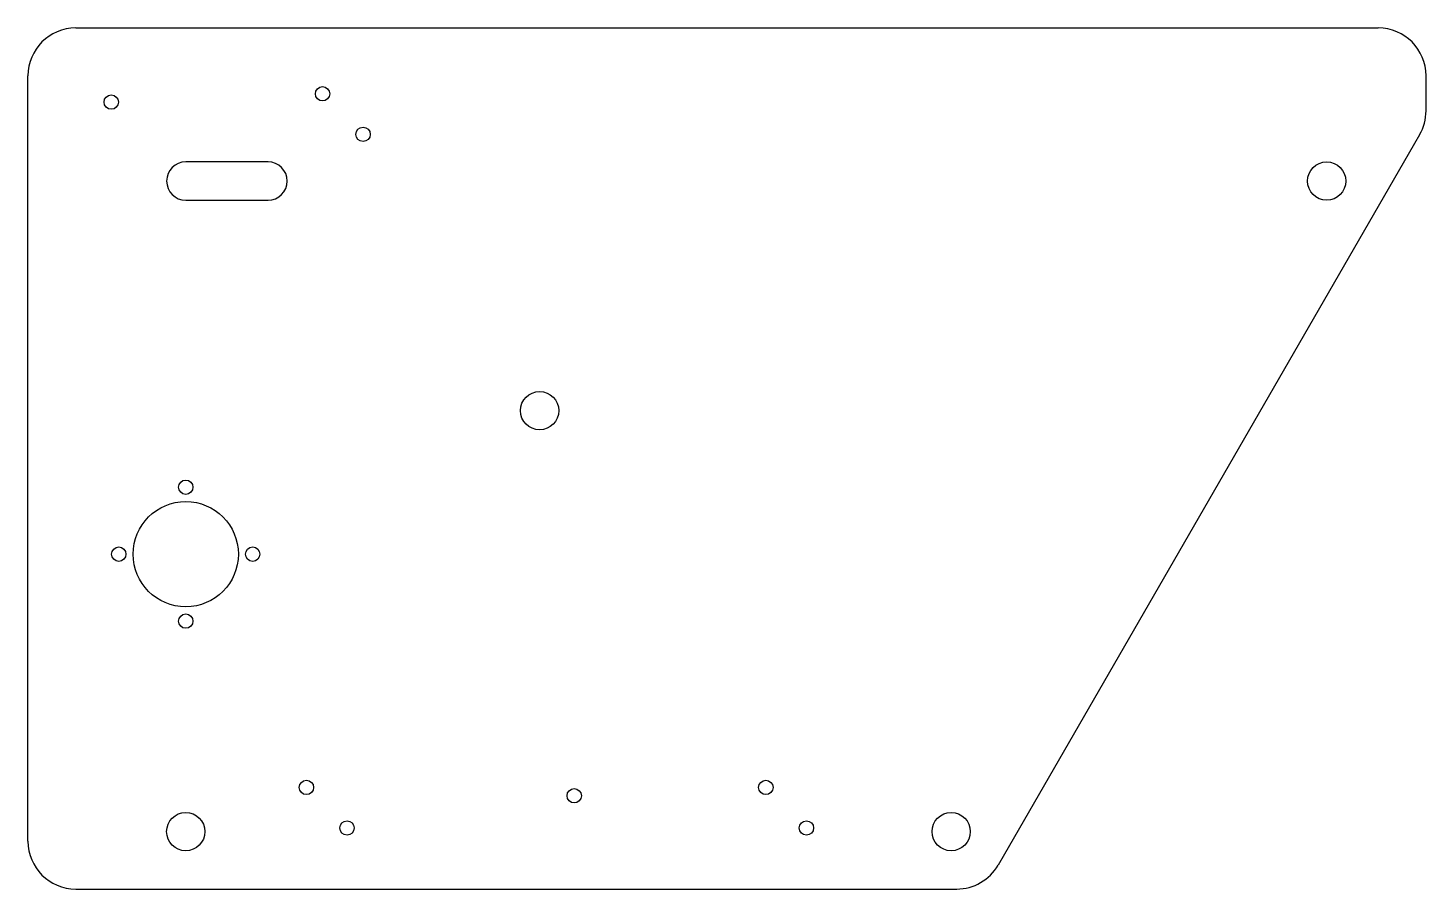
# Model space of a CAD drawing. Header units: millimetres. Extents: x -100 to 192, y -80 to 100.
import ezdxf

# ---------------------------------------------------------------- set-up
doc = ezdxf.new("R2010")
doc.units = ezdxf.units.MM

msp = doc.modelspace()

# ---------------------------------------------------------------- linework, layer by layer
at = {"color": 7, "linetype": 'Continuous', "lineweight": 25}
for p, q in [((-90, 100), (182.38, 100)), ((-100, -70), (-100, 90)), ((192.38, 82.68), (192.38, 90)), ((191.04, 77.68), (102.89, -75)), ((-49.78, 72), (-67, 72)), ((-67, 64), (-49.78, 64)), ((-90, -80), (94.23, -80))]:
    msp.add_line(p, q, dxfattribs=at)
for centre, radius in [((-38.4, 86.24), 1.5), ((-82.58, 84.5), 1.5), ((-29.92, 77.76), 1.5), ((171.59, 68), 4), ((7, 20), 4), ((-67, 4), 1.5), ((-67, -10), 11), ((-81, -10), 1.5), ((-53, -10), 1.5), ((-67, -24), 1.5), ((-41.76, -58.76), 1.5), ((54.31, -58.76), 1.5), ((14.23, -60.5), 1.5), ((-67, -68), 4), ((93.07, -68), 4), ((-33.27, -67.24), 1.5), ((62.8, -67.24), 1.5)]:
    msp.add_circle(centre, radius, dxfattribs=at)
for centre, radius, start, end in [((-90, 90), 10, 90, 180), ((182.38, 90), 10, 0, 90), ((182.38, 82.68), 10, 330, 0), ((-67, 68), 4, 90, 270), ((-49.78, 68), 4, 270, 90), ((-90, -70), 10, 180, 270), ((94.23, -70), 10, 270, 330)]:
    msp.add_arc(centre, radius, start, end, dxfattribs=at)

doc.saveas('drawing.dxf')
